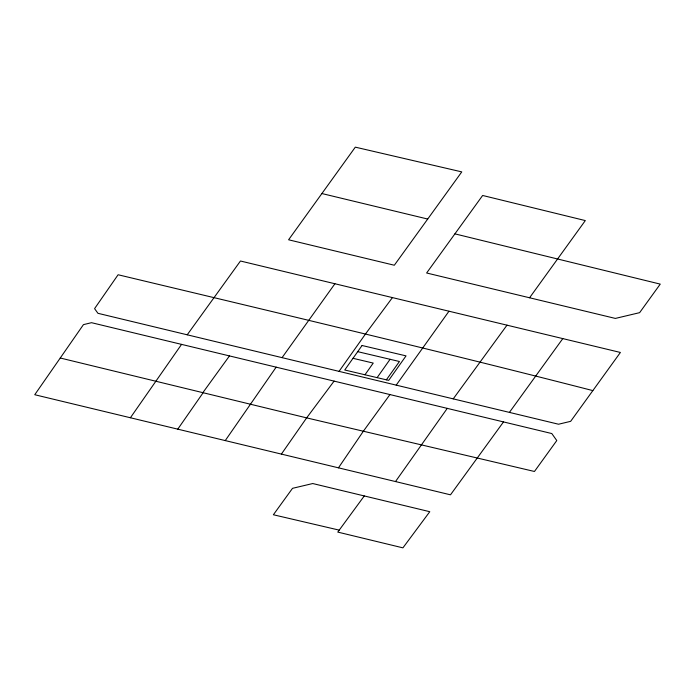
<?xml version="1.0" encoding="UTF-8"?>
<svg xmlns="http://www.w3.org/2000/svg" width="695" height="695" viewBox="0 0 695 695"><rect width="100%" height="100%" fill="white"/><g stroke="black" fill="none" stroke-linecap="round" stroke-linejoin="round"><path stroke-width="1.04" d="M338.456 467.831L363.25 431.387L389.964 394.552M276.167 367.151L225.249 440.595M60.257 358.012L306.643 417.877L534.455 471.479L556.782 440.56L551.804 433.55L91.505 322.689L83.443 324.635L34.75 394.725L130.399 417.756L181.569 344.373M177.764 429.171L203.14 392.71M130.399 417.756L281.388 454.096L306.643 417.877L334.095 381.112M339.047 371.365L365.787 333.574L392.432 297.599M364.971 374.77L373.241 363.085L352.999 358.316M377.116 377.637L390.086 359.298M447.276 408.365L395.498 481.557L281.388 454.096M334.929 283.742L282.066 357.638M386.368 379.817L399.443 361.504L357.708 351.661M396.202 385.126L448.979 311.212L620.4 352.461L570.656 421.335L558.537 424.228L97.943 313.306L94.572 308.641L118.098 274.751C276.541 312.602 435.053 350.115 592.852 390.607M187.224 334.79L240.461 261.007L448.979 311.212M427.712 219.047L394.317 265.238L288.59 239.784L355.31 147.149L461.775 171.891L427.712 219.047L321.889 193.54M529.573 297.773L585.312 220.576L482.643 195.469L426.626 272.996L615.362 318.423L639.626 312.663L660.25 284.116L454.912 233.859M509.418 412.396L562.802 338.595M202.862 392.658L229.48 355.91M503.51 421.908L450.49 494.823L395.498 481.557M453.244 398.852L507.003 325.156M364.276 495.943L337.779 532.092L402.918 547.851L429.779 511.702L312.733 483.538L292.517 488.324L273.378 514.76L339.203 530.129M362.069 345.502L344.737 370.001L388.696 380.373L406.036 355.875L362.069 345.502"/></g></svg>
